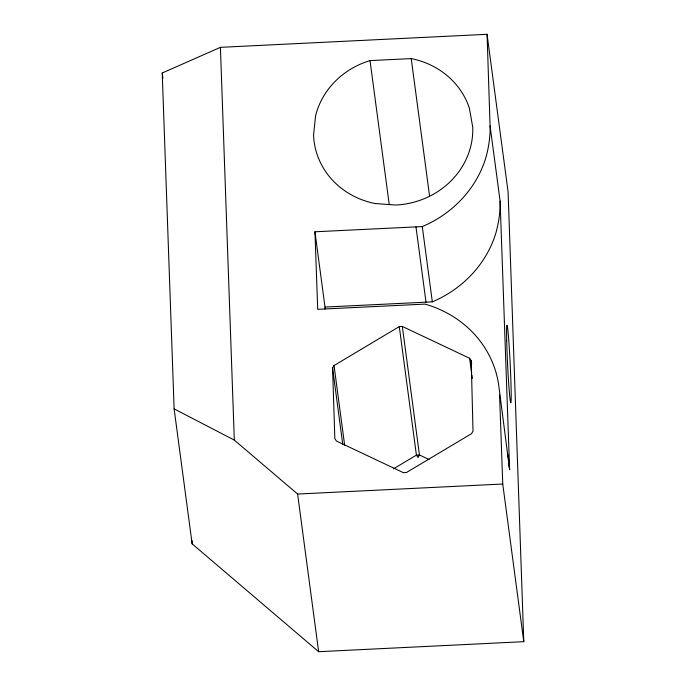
<?xml version="1.0" encoding="UTF-8"?>
<svg xmlns="http://www.w3.org/2000/svg" width="686" height="686" viewBox="0 0 686 686"><rect width="100%" height="100%" fill="white"/><g stroke="black" fill="none" stroke-linecap="round" stroke-linejoin="round"><path stroke-width="1.03" d="M490.078 125.855L500.111 201.135C500.42 211.622 498.833 222.015 496.141 232.125A113.173 105.001 -7.6 0 1 432.326 301.857L324.993 307.062L314.951 231.782L422.284 226.586A113.173 105.001 -7.6 0 0 486.1 156.854C488.801 146.744 490.361 136.351 490.078 125.855L487.06 34.3L220.412 47.343L162.222 73.008L174.124 408.89L192.149 543.869L318.638 651.7L523.778 641.676L508.094 191.951L487.06 34.3M471.239 360.682L473.006 431.134L471.565 433.646L406.438 472.517L403.394 472.671L336.466 441.047L334.837 438.646L332.581 368.082L334.031 365.552L399.278 326.605L402.33 326.45L469.61 358.264L471.239 360.682L471.659 363.872M393.438 468.847L416.411 455.135L419.446 454.981L429.059 459.526M370.028 60.608L411.231 58.593A79.73 73.977 -7.6 0 1 469.361 108.156L472.748 127.167A79.73 73.977 -7.6 0 1 395.779 205.037L375.088 203.528A79.73 73.977 -7.6 0 1 313.562 134.953L315.603 115.668A79.73 73.977 -7.6 0 1 370.028 60.608L389.228 204.505M174.124 408.89L234.312 440.095L297.613 494.049L502.744 484.024L523.778 641.676M314.951 231.782L317.695 309.309L424.994 304.112A108.225 100.413 -7.6 0 1 498.593 384.254L509.612 469.653L500.111 201.135M469.61 358.264L471.591 373.133M471.874 375.259L472.302 378.449M411.231 58.593L429.582 196.145M422.284 226.586L432.326 301.857M415.973 226.886L426.015 302.166M402.33 326.45L419.446 454.981L418.031 457.528L416.411 455.135L399.278 326.605M334.031 365.552L344.646 445.214M332.581 368.082L342.777 444.562M297.613 494.049L318.638 651.7M162.222 73.008L162.925 78.281M499.554 394.364L502.744 484.024M324.993 307.062L325.07 309.18M220.412 47.343L234.312 440.095M192.029 540.662L192.149 543.869M508.892 464.491A103.269 95.817 -7.6 0 1 509.612 469.653A108.225 100.413 -7.6 0 0 507.511 453.515M506.697 340.702A38.845 1.312 87.2 0 0 510.59 402.433A38.845 1.312 87.2 0 0 509.338 348.574A38.845 1.312 87.2 0 0 506.697 340.702"/></g></svg>
